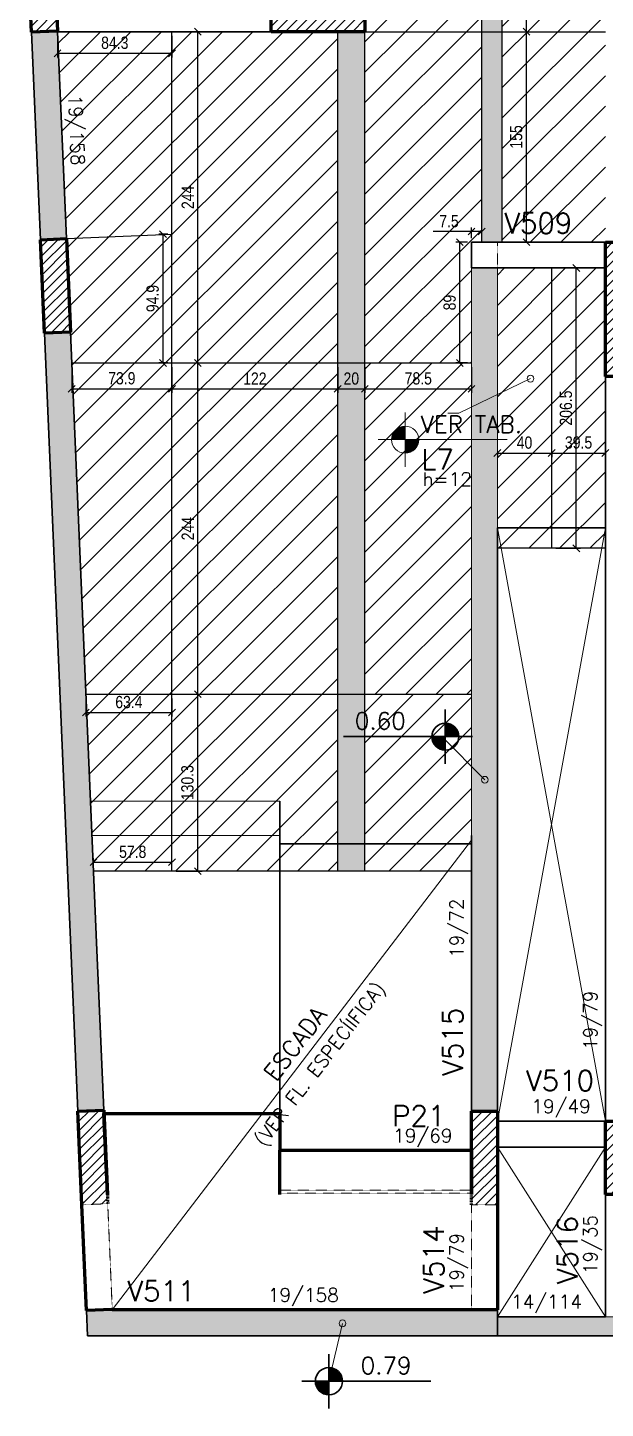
# Model space of a CAD drawing. Extents: x 8513 to 14085, y 7177 to 11211.
# Drawn here: x 9606 to 10032, y 8320 to 9337 of the extents above; entities that cross this region are included whole.
import ezdxf

# ---------------------------------------------------------------- set-up
doc = ezdxf.new("R2010")
doc.units = 0
doc.linetypes.add('FA_Tracejado', pattern=[0.25, 0.15, -0.1])
doc.linetypes.add('FA_Tracejado_Pilar', pattern=[0.2, 0.1, -0.1])
doc.layers.add('00 - FELIPE', color=2, linetype='Continuous', plot=False)
doc.layers.add('COTA', color=241, linetype='Continuous')
doc.layers.add('Painéis', color=200, linetype='Continuous')
for name, color, linetype, lineweight in [('EST-LAJE', 7, 'Continuous', 30), ('EST-LAJE-CUT', 7, 'Continuous', 60), ('EST-LAJE-TEXT', 7, 'Continuous', 9), ('EST-PILAR', 7, 'Continuous', 9), ('EST-PILAR-CUT', 7, 'Continuous', 60), ('EST-PILAR-TEXT', 7, 'Continuous', 9), ('EST-SIMB-Spot Elevations', 7, 'Continuous', 9), ('EST-TEXT', 7, 'Continuous', 9), ('EST-VIGA', 7, 'Continuous', 30), ('EST-VIGA-CUT', 7, 'Continuous', 60), ('EST-VIGA-TEXT', 7, 'Continuous', 9), ('Hachura', 253, 'Continuous', 9), ('REAPROVEITAMENTO', 7, 'Continuous', 9)]:
    doc.layers.add(name, color=color, linetype=linetype, lineweight=lineweight)
doc.layers.add('EST-LINHA', color=7, linetype='Continuous', lineweight=9, true_color=0x008000)
doc.styles.add('COTA TECNICA-50', font='techl___.ttf', dxfattribs={"height": 9})
doc.styles.add('RomanS_IV50', font='romans_IV50.ttf', dxfattribs={"height": 11.25})
doc.styles.add('RomanS_IV50_B', font='', dxfattribs={"height": 18.75})
doc.styles.add('RomanS_IV50_B_1', font='', dxfattribs={"height": 22.5})
doc.styles.add('RomanS_IV50_B_2', font='', dxfattribs={"height": 15})
doc.styles.get('RomanS_IV50_B').set_extended_font_data('RomanS_IV50', bold=True)
doc.styles.get('RomanS_IV50_B_1').set_extended_font_data('RomanS_IV50', bold=True)
doc.styles.get('RomanS_IV50_B_2').set_extended_font_data('RomanS_IV50', bold=True)
doc.dimstyles.new('PAINEL', dxfattribs={"dimtxt": 9, "dimasz": 5, "dimexe": 3, "dimexo": 3, "dimgap": 3, "dimtad": 1, "dimdec": 1, "dimzin": 12, "dimdsep": 46, "dimtxsty": 'COTA TECNICA-50', "dimblk": 'OBLIQUE', "dimcen": 0, "dimclrd": 4, "dimclre": 4, "dimclrt": 1, "dimadec": 1, "dimazin": 3, "dimtfac": 1, "dimtdec": 1, "dimtmove": 0, "dimatfit": 3, "dimldrblk": 'OBLIQUE', "dimfxl": 1, "dimtolj": 1, "dimtzin": 12, "dimarcsym": 0})
pattern_1 = [(45, (10031.514, 9258.8226), (-3.535534, 3.535534), [])]
pattern_2 = [(45, (-110.975, -32.35), (-11.22532, 11.22532), [])]

# ---------------------------------------------------------------- blocks, each defined once
blk = doc.blocks.new('Floors 1 - Floors 1-2872409-TIPO _3º E 4ºPAV__')
at = {"layer": 'EST-LAJE-CUT'}
for p, q in [((-239.5, -781), (-239.5, -748.2)), ((-239.5, -748.2), (-98.5, -748.2)), ((-98.5, -748.2), (-98.5, -781))]:
    blk.add_line(p, q, dxfattribs=at)
at = {"layer": 'EST-LINHA'}
blk.add_line((-239.5, -748), (-98.5, -748), dxfattribs=at)
blk = doc.blocks.new('Floors 2 - Floors 2-3291068-TIPO _3º E 4ºPAV__')
at = {"layer": 'EST-LAJE'}
for p, q in [((-239.5, -721.4), (-239.5, -491.2)), ((-369.2, -718.8), (-374.5, -595.4))]:
    blk.add_line(p, q, dxfattribs=at)
at = {"layer": 'EST-LAJE-CUT'}
for p, q in [((-366.6, -781), (-369.1, -721.4)), ((-369.1, -721.4), (-239.5, -721.4)), ((-239.5, -721.4), (-239.5, -748.2))]:
    blk.add_line(p, q, dxfattribs=at)
at = {"layer": 'EST-LINHA'}
blk.add_line((-379, -491.2), (-239.5, -491.2), dxfattribs=at)
blk = doc.blocks.new('Floors 7 - Floors 1-2877588-TIPO _3º E 4ºPAV__')
at = {"layer": 'EST-LAJE'}
for p, q in [((-98.5, -522.8), (-98.5, -516.5)), ((-239.5, -522.8), (-98.5, -522.8))]:
    blk.add_line(p, q, dxfattribs=at)
at = {"layer": 'EST-LAJE', "linetype": 'FA_Tracejado', "lineweight": 20}
for p, q in [((-98.5, -777.9), (-239.5, -777.9)), ((-239.5, -780), (-98.5, -780))]:
    blk.add_line(p, q, dxfattribs=at)
blk = doc.blocks.new('FA_Floor_TAG_SURVEY_R01 - NIV_TXT3__TIT_H_TXT1__TXT2-2303195-TIPO _3º E 4ºPAV__')
at = {"layer": 'EST-LAJE-TEXT'}
h = blk.add_hatch(color=256, dxfattribs=at)
edge = h.paths.add_edge_path(flags=0)
edge.add_line((-0.28, 0.405), (-0.48, 0.405))
edge.add_arc((-0.28, 0.405), 0.2, 90, 180, ccw=False)
edge.add_line((-0.28, 0.605), (-0.28, 0.405))
h = blk.add_hatch(color=256, dxfattribs=at)
edge = h.paths.add_edge_path(flags=0)
edge.add_line((-0.28, 0.405), (-0.08, 0.405))
edge.add_arc((-0.28, 0.405), 0.2, -90, 0, ccw=False)
edge.add_line((-0.28, 0.205), (-0.28, 0.405))
for p, q in [((-0.28, 0.005), (-0.28, 0.805)), ((-0.28, 0.405), (-0.68, 0.405)), ((-0.28, 0.405), (1.22, 0.405))]:
    blk.add_line(p, q, dxfattribs=at)
blk.add_circle((-0.28, 0.405), 0.2, dxfattribs=at)
blk = doc.blocks.new('Spot Elevations - Nivel_Planta-2363176-TIPO _3º E 4ºPAV__')
at = {"layer": 'EST-SIMB-Spot Elevations'}
h = blk.add_hatch(color=256, dxfattribs=at)
edge = h.paths.add_edge_path(flags=0)
edge.add_line((0, 0), (-0.2, 0))
edge.add_arc((0, 0), 0.2, 90, 180, ccw=False)
edge.add_line((0, 0.2), (0, 0))
h = blk.add_hatch(color=256, dxfattribs=at)
edge = h.paths.add_edge_path(flags=0)
edge.add_line((0, 0), (0.2, 0))
edge.add_arc((0, 0), 0.2, 270, 360, ccw=False)
edge.add_line((0, -0.2), (0, 0))
at = {"layer": 'EST-SIMB-Spot Elevations', "lineweight": 30}
for p, q in [((0, -0.4), (0, 0.4)), ((0, 0), (-0.4, 0)), ((0, 0), (1.5, 0))]:
    blk.add_line(p, q, dxfattribs=at)
at = {"layer": 'EST-SIMB-Spot Elevations'}
for p, q in [((0, -0.2), (0, 0.2)), ((0, -0.15), (0, 0.15))]:
    blk.add_line(p, q, dxfattribs=at)
at = {"layer": 'EST-SIMB-Spot Elevations', "lineweight": 30}
blk.add_circle((0, 0), 0.2, dxfattribs=at)
blk = doc.blocks.new('_Oblique')
at = {"color": 0, "linetype": 'ByBlock', "lineweight": -2}
blk.add_line((-0.5, -0.5), (0.5, 0.5), dxfattribs=at)
blk = doc.blocks.new('*D467')
at = {"layer": 'COTA', "color": 4, "lineweight": -2, "transparency": 16777216}
for p, q in [((9628.2, 9331.3), (9628.2, 9315.4)), ((9712.5, 9331.3), (9712.5, 9315.4)), ((9628.2, 9318.4), (9712.5, 9318.4))]:
    blk.add_line(p, q, dxfattribs=at)
at = {"layer": 'Defpoints', "color": 0, "transparency": 16777216}
for p in [(9628.2, 9334.3), (9712.5, 9334.3), (9712.5, 9318.4)]:
    blk.add_point(p, dxfattribs=at)
at = {"layer": 'COTA', "color": 4, "lineweight": -2, "transparency": 16777216, "xscale": 5, "yscale": 5, "zscale": 5, "rotation": 180}
blk.add_blockref('_Oblique', (9628.2, 9318.4), dxfattribs=at)
at = {"layer": 'COTA', "color": 4, "lineweight": -2, "transparency": 16777216, "xscale": 5, "yscale": 5, "zscale": 5}
blk.add_blockref('_Oblique', (9712.5, 9318.4), dxfattribs=at)
at = {"layer": 'COTA', "color": 1, "transparency": 16777216, "insert": (9670.4, 9326.1), "char_height": 9, "attachment_point": 5, "style": 'COTA TECNICA-50'}
blk.add_mtext('\\A1;84.3', dxfattribs=at)
blk = doc.blocks.new('*D468')
at = {"layer": 'COTA', "color": 4, "lineweight": -2, "transparency": 16777216}
for p, q in [((9715.5, 8846.3), (9734.6, 8846.3)), ((9731.6, 8716), (9731.6, 8846.3)), ((9715.5, 8716), (9734.6, 8716))]:
    blk.add_line(p, q, dxfattribs=at)
at = {"layer": 'Defpoints', "color": 0, "transparency": 16777216}
for p in [(9712.5, 8846.3), (9731.6, 8846.3), (9712.5, 8716)]:
    blk.add_point(p, dxfattribs=at)
at = {"layer": 'COTA', "color": 4, "lineweight": -2, "transparency": 16777216, "xscale": 5, "yscale": 5, "zscale": 5}
for p, rotation in [((9731.6, 8846.3), 90), ((9731.6, 8716), 270)]:
    blk.add_blockref('_Oblique', p, dxfattribs=dict(at, rotation=rotation))
at = {"layer": 'COTA', "color": 1, "transparency": 16777216, "insert": (9723.9, 8781.2), "char_height": 9, "attachment_point": 5, "rotation": 90, "style": 'COTA TECNICA-50'}
blk.add_mtext('\\A1;130.3', dxfattribs=at)
blk = doc.blocks.new('*D469')
at = {"layer": 'COTA', "color": 4, "lineweight": -2, "transparency": 16777216}
for p, q in [((9715.5, 9090.3), (9734.6, 9090.3)), ((9731.6, 8846.3), (9731.6, 9090.3)), ((9699.2, 8846.3), (9734.6, 8846.3))]:
    blk.add_line(p, q, dxfattribs=at)
at = {"layer": 'Defpoints', "color": 0, "transparency": 16777216}
for p in [(9712.5, 9090.3), (9731.6, 9090.3), (9696.2, 8846.3)]:
    blk.add_point(p, dxfattribs=at)
at = {"layer": 'COTA', "color": 4, "lineweight": -2, "transparency": 16777216, "xscale": 5, "yscale": 5, "zscale": 5}
for p, rotation in [((9731.6, 9090.3), 90), ((9731.6, 8846.3), 270)]:
    blk.add_blockref('_Oblique', p, dxfattribs=dict(at, rotation=rotation))
at = {"layer": 'COTA', "color": 1, "transparency": 16777216, "insert": (9724.1, 8968.3), "char_height": 9, "attachment_point": 5, "rotation": 90, "style": 'COTA TECNICA-50'}
blk.add_mtext('\\A1;244', dxfattribs=at)
blk = doc.blocks.new('*D470')
at = {"layer": 'COTA', "color": 4, "lineweight": -2, "transparency": 16777216}
for p, q in [((9715.5, 9334.3), (9734.6, 9334.3)), ((9731.6, 9090.3), (9731.6, 9334.3)), ((9715.5, 9090.3), (9734.6, 9090.3))]:
    blk.add_line(p, q, dxfattribs=at)
at = {"layer": 'Defpoints', "color": 0, "transparency": 16777216}
for p in [(9712.5, 9334.3), (9731.6, 9334.3), (9712.5, 9090.3)]:
    blk.add_point(p, dxfattribs=at)
at = {"layer": 'COTA', "color": 4, "lineweight": -2, "transparency": 16777216, "xscale": 5, "yscale": 5, "zscale": 5}
for p, rotation in [((9731.6, 9334.3), 90), ((9731.6, 9090.3), 270)]:
    blk.add_blockref('_Oblique', p, dxfattribs=dict(at, rotation=rotation))
at = {"layer": 'COTA', "color": 1, "transparency": 16777216, "insert": (9724.1, 9212.3), "char_height": 9, "attachment_point": 5, "rotation": 90, "style": 'COTA TECNICA-50'}
blk.add_mtext('\\A1;244', dxfattribs=at)
blk = doc.blocks.new('*D471')
at = {"layer": 'COTA', "color": 4, "lineweight": -2, "transparency": 16777216}
for p, q in [((9638.7, 9087.3), (9638.7, 9068.3)), ((9712.5, 9087.3), (9712.5, 9068.3)), ((9638.7, 9071.3), (9712.5, 9071.3))]:
    blk.add_line(p, q, dxfattribs=at)
at = {"layer": 'Defpoints', "color": 0, "transparency": 16777216}
for p in [(9638.7, 9090.3), (9712.5, 9090.3), (9712.5, 9071.3)]:
    blk.add_point(p, dxfattribs=at)
at = {"layer": 'COTA', "color": 4, "lineweight": -2, "transparency": 16777216, "xscale": 5, "yscale": 5, "zscale": 5, "rotation": 180}
blk.add_blockref('_Oblique', (9638.7, 9071.3), dxfattribs=at)
at = {"layer": 'COTA', "color": 4, "lineweight": -2, "transparency": 16777216, "xscale": 5, "yscale": 5, "zscale": 5}
blk.add_blockref('_Oblique', (9712.5, 9071.3), dxfattribs=at)
at = {"layer": 'COTA', "color": 1, "transparency": 16777216, "insert": (9675.6, 9079), "char_height": 9, "attachment_point": 5, "style": 'COTA TECNICA-50'}
blk.add_mtext('\\A1;73.9', dxfattribs=at)
blk = doc.blocks.new('*D472')
at = {"layer": 'COTA', "color": 4, "lineweight": -2, "transparency": 16777216}
for p, q in [((9712.5, 9087.3), (9712.5, 9068.3)), ((9834.5, 9087.3), (9834.5, 9068.3)), ((9712.5, 9071.3), (9834.5, 9071.3))]:
    blk.add_line(p, q, dxfattribs=at)
at = {"layer": 'Defpoints', "color": 0, "transparency": 16777216}
for p in [(9712.5, 9090.3), (9834.5, 9090.3), (9834.5, 9071.3)]:
    blk.add_point(p, dxfattribs=at)
at = {"layer": 'COTA', "color": 4, "lineweight": -2, "transparency": 16777216, "xscale": 5, "yscale": 5, "zscale": 5, "rotation": 180}
blk.add_blockref('_Oblique', (9712.5, 9071.3), dxfattribs=at)
at = {"layer": 'COTA', "color": 4, "lineweight": -2, "transparency": 16777216, "xscale": 5, "yscale": 5, "zscale": 5}
blk.add_blockref('_Oblique', (9834.5, 9071.3), dxfattribs=at)
at = {"layer": 'COTA', "color": 1, "transparency": 16777216, "insert": (9773.5, 9078.8), "char_height": 9, "attachment_point": 5, "style": 'COTA TECNICA-50'}
blk.add_mtext('\\A1;122', dxfattribs=at)
blk = doc.blocks.new('*D473')
at = {"layer": 'COTA', "color": 4, "lineweight": -2, "transparency": 16777216}
for p, q in [((9834.5, 9087.3), (9834.5, 9068.3)), ((9854.5, 9087.3), (9854.5, 9068.3)), ((9834.5, 9071.3), (9854.5, 9071.3))]:
    blk.add_line(p, q, dxfattribs=at)
at = {"layer": 'Defpoints', "color": 0, "transparency": 16777216}
for p in [(9834.5, 9090.3), (9854.5, 9090.3), (9854.5, 9071.3)]:
    blk.add_point(p, dxfattribs=at)
at = {"layer": 'COTA', "color": 4, "lineweight": -2, "transparency": 16777216, "xscale": 5, "yscale": 5, "zscale": 5, "rotation": 180}
blk.add_blockref('_Oblique', (9834.5, 9071.3), dxfattribs=at)
at = {"layer": 'COTA', "color": 4, "lineweight": -2, "transparency": 16777216, "xscale": 5, "yscale": 5, "zscale": 5}
blk.add_blockref('_Oblique', (9854.5, 9071.3), dxfattribs=at)
at = {"layer": 'COTA', "color": 1, "transparency": 16777216, "insert": (9844.5, 9078.8), "char_height": 9, "attachment_point": 5, "style": 'COTA TECNICA-50'}
blk.add_mtext('\\A1;20', dxfattribs=at)
blk = doc.blocks.new('*D474')
at = {"layer": 'COTA', "color": 4, "lineweight": -2, "transparency": 16777216}
for p, q in [((9854.5, 9087.3), (9854.5, 9068.3)), ((9933, 9087.3), (9933, 9068.3)), ((9854.5, 9071.3), (9933, 9071.3))]:
    blk.add_line(p, q, dxfattribs=at)
at = {"layer": 'Defpoints', "color": 0, "transparency": 16777216}
for p in [(9854.5, 9090.3), (9933, 9090.3), (9933, 9071.3)]:
    blk.add_point(p, dxfattribs=at)
at = {"layer": 'COTA', "color": 4, "lineweight": -2, "transparency": 16777216, "xscale": 5, "yscale": 5, "zscale": 5, "rotation": 180}
blk.add_blockref('_Oblique', (9854.5, 9071.3), dxfattribs=at)
at = {"layer": 'COTA', "color": 4, "lineweight": -2, "transparency": 16777216, "xscale": 5, "yscale": 5, "zscale": 5}
blk.add_blockref('_Oblique', (9933, 9071.3), dxfattribs=at)
at = {"layer": 'COTA', "color": 1, "transparency": 16777216, "insert": (9893.8, 9078.9), "char_height": 9, "attachment_point": 5, "style": 'COTA TECNICA-50'}
blk.add_mtext('\\A1;78.5', dxfattribs=at)
blk = doc.blocks.new('*D475')
at = {"layer": 'COTA', "color": 4, "lineweight": -2, "transparency": 16777216}
for p, q in [((9958.5, 9334.3), (9976.5, 9334.3)), ((9973.5, 9179.3), (9973.5, 9334.3)), ((9958.5, 9179.3), (9976.5, 9179.3))]:
    blk.add_line(p, q, dxfattribs=at)
at = {"layer": 'Defpoints', "color": 0, "transparency": 16777216}
for p in [(9955.5, 9334.3), (9973.5, 9334.3), (9955.5, 9179.3)]:
    blk.add_point(p, dxfattribs=at)
at = {"layer": 'COTA', "color": 4, "lineweight": -2, "transparency": 16777216, "xscale": 5, "yscale": 5, "zscale": 5}
for p, rotation in [((9973.5, 9334.3), 90), ((9973.5, 9179.3), 270)]:
    blk.add_blockref('_Oblique', p, dxfattribs=dict(at, rotation=rotation))
at = {"layer": 'COTA', "color": 1, "transparency": 16777216, "insert": (9965.9, 9256.8), "char_height": 9, "attachment_point": 5, "rotation": 90, "style": 'COTA TECNICA-50'}
blk.add_mtext('\\A1;155', dxfattribs=at)
blk = doc.blocks.new('*D476')
at = {"layer": 'COTA', "color": 4, "lineweight": -2, "transparency": 16777216}
for p, q in [((9973.5, 9334.3), (9973.5, 9550.3)), ((9958.5, 9334.3), (9976.5, 9334.3))]:
    blk.add_line(p, q, dxfattribs=at)
at = {"layer": 'Defpoints', "color": 0, "transparency": 16777216}
for p in [(9973.5, 9550.3), (9973.5, 9550.3), (9955.5, 9334.3)]:
    blk.add_point(p, dxfattribs=at)
at = {"layer": 'COTA', "color": 4, "lineweight": -2, "transparency": 16777216, "xscale": 5, "yscale": 5, "zscale": 5}
for p, rotation in [((9973.5, 9550.3), 90), ((9973.5, 9334.3), 270)]:
    blk.add_blockref('_Oblique', p, dxfattribs=dict(at, rotation=rotation))
at = {"layer": 'COTA', "color": 1, "transparency": 16777216, "insert": (9965.9, 9442.3), "char_height": 9, "attachment_point": 5, "rotation": 90, "style": 'COTA TECNICA-50'}
blk.add_mtext('\\A1;216', dxfattribs=at)
blk = doc.blocks.new('*D478')
at = {"layer": 'COTA', "color": 4, "lineweight": -2, "transparency": 16777216}
for p, q in [((9709.5, 9185.2), (9702.9, 9185.2)), ((9705.9, 9090.3), (9705.9, 9185.2)), ((9709.5, 9090.3), (9702.9, 9090.3))]:
    blk.add_line(p, q, dxfattribs=at)
at = {"layer": 'Defpoints', "color": 0, "transparency": 16777216}
for p in [(9705.9, 9185.2), (9712.5, 9185.2), (9712.5, 9090.3)]:
    blk.add_point(p, dxfattribs=at)
at = {"layer": 'COTA', "color": 4, "lineweight": -2, "transparency": 16777216, "xscale": 5, "yscale": 5, "zscale": 5}
for p, rotation in [((9705.9, 9185.2), 90), ((9705.9, 9090.3), 270)]:
    blk.add_blockref('_Oblique', p, dxfattribs=dict(at, rotation=rotation))
at = {"layer": 'COTA', "color": 1, "transparency": 16777216, "insert": (9698.3, 9137.8), "char_height": 9, "attachment_point": 5, "rotation": 90, "style": 'COTA TECNICA-50'}
blk.add_mtext('\\A1;94.9', dxfattribs=at)
blk = doc.blocks.new('*D482')
at = {"layer": 'COTA', "color": 4, "lineweight": -2, "transparency": 16777216}
for p, q in [((9649.1, 8843.3), (9649.1, 8829.8)), ((9712.5, 8843.3), (9712.5, 8829.8)), ((9649.1, 8832.8), (9712.5, 8832.8))]:
    blk.add_line(p, q, dxfattribs=at)
at = {"layer": 'Defpoints', "color": 0, "transparency": 16777216}
for p in [(9649.1, 8846.3), (9712.5, 8846.3), (9712.5, 8832.8)]:
    blk.add_point(p, dxfattribs=at)
at = {"layer": 'COTA', "color": 4, "lineweight": -2, "transparency": 16777216, "xscale": 5, "yscale": 5, "zscale": 5, "rotation": 180}
blk.add_blockref('_Oblique', (9649.1, 8832.8), dxfattribs=at)
at = {"layer": 'COTA', "color": 4, "lineweight": -2, "transparency": 16777216, "xscale": 5, "yscale": 5, "zscale": 5}
blk.add_blockref('_Oblique', (9712.5, 8832.8), dxfattribs=at)
at = {"layer": 'COTA', "color": 1, "transparency": 16777216, "insert": (9680.8, 8840.5), "char_height": 9, "attachment_point": 5, "style": 'COTA TECNICA-50'}
blk.add_mtext('\\A1;63.4', dxfattribs=at)
blk = doc.blocks.new('*D483')
at = {"layer": 'COTA', "color": 4, "lineweight": -2, "transparency": 16777216}
for p, q in [((9654.7, 8719), (9654.7, 8725.6)), ((9654.7, 8722.6), (9712.5, 8722.6)), ((9712.5, 8719), (9712.5, 8725.6))]:
    blk.add_line(p, q, dxfattribs=at)
at = {"layer": 'Defpoints', "color": 0, "transparency": 16777216}
for p in [(9654.7, 8716), (9712.5, 8722.6), (9712.5, 8716)]:
    blk.add_point(p, dxfattribs=at)
at = {"layer": 'COTA', "color": 4, "lineweight": -2, "transparency": 16777216, "xscale": 5, "yscale": 5, "zscale": 5, "rotation": 180}
blk.add_blockref('_Oblique', (9654.7, 8722.6), dxfattribs=at)
at = {"layer": 'COTA', "color": 4, "lineweight": -2, "transparency": 16777216, "xscale": 5, "yscale": 5, "zscale": 5}
blk.add_blockref('_Oblique', (9712.5, 8722.6), dxfattribs=at)
at = {"layer": 'COTA', "color": 1, "transparency": 16777216, "insert": (9683.6, 8730.2), "char_height": 9, "attachment_point": 5, "style": 'COTA TECNICA-50'}
blk.add_mtext('\\A1;57.8', dxfattribs=at)
blk = doc.blocks.new('*D464')
at = {"layer": 'COTA', "color": 4, "lineweight": -2, "transparency": 16777216}
for p, q in [((9933, 9187.1), (9904.8, 9187.1)), ((9933, 9182.3), (9933, 9190.1)), ((9940.5, 9187.1), (9933, 9187.1)), ((9940.5, 9182.3), (9940.5, 9190.1))]:
    blk.add_line(p, q, dxfattribs=at)
at = {"layer": 'Defpoints', "color": 0, "transparency": 16777216}
for p in [(9933, 9187.1), (9933, 9179.3), (9940.5, 9179.3)]:
    blk.add_point(p, dxfattribs=at)
at = {"layer": 'COTA', "color": 4, "lineweight": -2, "transparency": 16777216, "xscale": 5, "yscale": 5, "zscale": 5, "rotation": 180}
blk.add_blockref('_Oblique', (9933, 9187.1), dxfattribs=at)
at = {"layer": 'COTA', "color": 4, "lineweight": -2, "transparency": 16777216, "xscale": 5, "yscale": 5, "zscale": 5}
blk.add_blockref('_Oblique', (9940.5, 9187.1), dxfattribs=at)
at = {"layer": 'COTA', "color": 1, "transparency": 16777216, "insert": (9916.4, 9194.7), "char_height": 9, "attachment_point": 5, "style": 'COTA TECNICA-50'}
blk.add_mtext('\\A1;7.5', dxfattribs=at)
blk = doc.blocks.new('*D465')
at = {"layer": 'COTA', "color": 4, "lineweight": -2, "transparency": 16777216}
for p, q in [((9930, 9179.3), (9921.4, 9179.3)), ((9924.4, 9090.3), (9924.4, 9179.3)), ((9930, 9090.3), (9921.4, 9090.3))]:
    blk.add_line(p, q, dxfattribs=at)
at = {"layer": 'Defpoints', "color": 0, "transparency": 16777216}
for p in [(9924.4, 9179.3), (9933, 9179.3), (9933, 9090.3)]:
    blk.add_point(p, dxfattribs=at)
at = {"layer": 'COTA', "color": 4, "lineweight": -2, "transparency": 16777216, "xscale": 5, "yscale": 5, "zscale": 5}
for p, rotation in [((9924.4, 9179.3), 90), ((9924.4, 9090.3), 270)]:
    blk.add_blockref('_Oblique', p, dxfattribs=dict(at, rotation=rotation))
at = {"layer": 'COTA', "color": 1, "transparency": 16777216, "insert": (9916.9, 9134.8), "char_height": 9, "attachment_point": 5, "rotation": 90, "style": 'COTA TECNICA-50'}
blk.add_mtext('\\A1;89', dxfattribs=at)
blk = doc.blocks.new('*D485')
at = {"layer": 'COTA', "color": 4, "lineweight": -2, "transparency": 16777216}
for p, q in [((9995, 9160.3), (10013.1, 9160.3)), ((10010.1, 8953.8), (10010.1, 9160.3)), ((9995, 8953.8), (10013.1, 8953.8))]:
    blk.add_line(p, q, dxfattribs=at)
at = {"layer": 'Defpoints', "color": 0, "transparency": 16777216}
for p in [(9992, 9160.3), (10010.1, 9160.3), (9992, 8953.8)]:
    blk.add_point(p, dxfattribs=at)
at = {"layer": 'COTA', "color": 4, "lineweight": -2, "transparency": 16777216, "xscale": 5, "yscale": 5, "zscale": 5}
for p, rotation in [((10010.1, 9160.3), 90), ((10010.1, 8953.8), 270)]:
    blk.add_blockref('_Oblique', p, dxfattribs=dict(at, rotation=rotation))
at = {"layer": 'COTA', "color": 1, "transparency": 16777216, "insert": (10002.5, 9057.1), "char_height": 9, "attachment_point": 5, "rotation": 90, "style": 'COTA TECNICA-50'}
blk.add_mtext('\\A1;206.5', dxfattribs=at)
blk = doc.blocks.new('*D484')
at = {"layer": 'COTA', "color": 4, "lineweight": -2, "transparency": 16777216}
for p, q in [((9952, 9024), (9992, 9024)), ((9952, 9023.5), (9952, 9021)), ((9992, 9023.5), (9992, 9021))]:
    blk.add_line(p, q, dxfattribs=at)
at = {"layer": 'Defpoints', "color": 0, "transparency": 16777216}
for p in [(9952, 9026.5), (9992, 9026.5), (9992, 9024)]:
    blk.add_point(p, dxfattribs=at)
at = {"layer": 'COTA', "color": 4, "lineweight": -2, "transparency": 16777216, "xscale": 5, "yscale": 5, "zscale": 5, "rotation": 180}
blk.add_blockref('_Oblique', (9952, 9024), dxfattribs=at)
at = {"layer": 'COTA', "color": 4, "lineweight": -2, "transparency": 16777216, "xscale": 5, "yscale": 5, "zscale": 5}
blk.add_blockref('_Oblique', (9992, 9024), dxfattribs=at)
at = {"layer": 'COTA', "color": 1, "transparency": 16777216, "insert": (9972, 9031.6), "char_height": 9, "attachment_point": 5, "style": 'COTA TECNICA-50'}
blk.add_mtext('\\A1;40', dxfattribs=at)
blk = doc.blocks.new('*D486')
at = {"layer": 'COTA', "color": 4, "lineweight": -2, "transparency": 16777216}
for p, q in [((9992, 9024), (10031.5, 9024)), ((9992, 9023.5), (9992, 9021))]:
    blk.add_line(p, q, dxfattribs=at)
at = {"layer": 'Defpoints', "color": 0, "transparency": 16777216}
for p in [(9992, 9026.5), (10031.5, 9024), (10031.5, 9024)]:
    blk.add_point(p, dxfattribs=at)
at = {"layer": 'COTA', "color": 4, "lineweight": -2, "transparency": 16777216, "xscale": 5, "yscale": 5, "zscale": 5, "rotation": 180}
blk.add_blockref('_Oblique', (9992, 9024), dxfattribs=at)
at = {"layer": 'COTA', "color": 4, "lineweight": -2, "transparency": 16777216, "xscale": 5, "yscale": 5, "zscale": 5}
blk.add_blockref('_Oblique', (10031.5, 9024), dxfattribs=at)
at = {"layer": 'COTA', "color": 1, "transparency": 16777216, "insert": (10011.8, 9031.7), "char_height": 9, "attachment_point": 5, "style": 'COTA TECNICA-50'}
blk.add_mtext('\\A1;39.5', dxfattribs=at)

msp = doc.modelspace()

# ---------------------------------------------------------------- hatches: boundary and pattern name
at = {"layer": 'EST-PILAR'}
h = msp.add_hatch(dxfattribs=at)
h.set_pattern_fill('FP_1', color=5, style=0, pattern_type=2)
h.set_pattern_definition(pattern_1)
h.paths.add_polyline_path([(9609.2, 9333.96), (9628.18, 9334.78), (9625.22, 9403.72), (9606.24, 9402.9)], flags=0)
h = msp.add_hatch(dxfattribs=at)
h.set_pattern_fill('FP_1', color=5, style=0, pattern_type=2)
h.set_pattern_definition(pattern_1)
h.paths.add_polyline_path([(9854.51, 9334.32), (9854.51, 9353.32), (9785.51, 9353.32), (9785.51, 9334.32)], flags=0)
h = msp.add_hatch(dxfattribs=at)
h.set_pattern_fill('FP_1', color=5, style=0, pattern_type=2)
h.set_pattern_definition(pattern_1)
h.paths.add_polyline_path([(9618.71, 9112.17), (9637.69, 9112.98), (9634.74, 9181.92), (9615.75, 9181.11)], flags=0)
h = msp.add_hatch(dxfattribs=at)
h.set_pattern_fill('FP_1', color=5, style=0, pattern_type=2)
h.set_pattern_definition(pattern_1)
h.paths.add_polyline_path([(10050.51, 9080.32), (10050.51, 9179.32), (10031.51, 9179.32), (10031.51, 9080.32)], flags=0)
h = msp.add_hatch(dxfattribs=at)
h.set_pattern_fill('FP_1', color=5, style=0, pattern_type=2)
h.set_pattern_definition(pattern_1)
h.paths.add_polyline_path([(9646.24, 8470.26), (9665.22, 8471.07), (9662.26, 8540.01), (9643.28, 8539.2)], flags=0)
h = msp.add_hatch(dxfattribs=at)
h.set_pattern_fill('FP_1', color=5, style=0, pattern_type=2)
h.set_pattern_definition(pattern_1)
h.paths.add_polyline_path([(9933.01, 8470.32), (9952.01, 8470.32), (9952.01, 8539.32), (9933.01, 8539.32), (9933.01, 8477.8)], flags=0)
h = msp.add_hatch(dxfattribs=at)
h.set_pattern_fill('FP_1', color=5, style=0, pattern_type=2)
h.set_pattern_definition(pattern_1)
h.paths.add_polyline_path([(10065.51, 8477.82), (10065.51, 8531.82), (10031.51, 8531.82), (10031.51, 8477.82)], flags=0)
at = {"layer": 'EST-VIGA', "true_color": 0xe1e1e1}
for points in [[(9615.75, 9181.11), (9634.74, 9181.92), (9628.18, 9334.32), (9627.39, 9334.32), (9627.39, 9334.74), (9609.2, 9333.96), (9613.2, 9240.63)], [(9952.01, 8539.32), (9952.01, 9160.32), (9933.01, 9160.32), (9933.01, 8539.32)], [(9643.28, 8539.2), (9662.26, 8540.01), (9637.69, 9112.98), (9618.71, 9112.17), (9643.25, 8540.01)], [(9649.53, 8392.42), (9649.58, 8392.42), (9649.53, 8392.42)], [(9650.37, 8373.82), (9952.01, 8373.82), (9952.01, 8392.82), (9659.02, 8392.82), (9649.58, 8392.42)], [(9659.02, 8392.82), (9668.58, 8392.82), (9668.56, 8393.23), (9664.93, 8393.08)], [(11109.28, 8373.82), (12619.01, 8373.82), (12619.01, 8387.82), (9952.01, 8387.82), (9952.01, 8373.82), (10695.65, 8373.82)]]:
    msp.add_hatch(color=254, dxfattribs=at).paths.add_polyline_path(points, flags=0)
at = {"layer": 'Hachura'}
h = msp.add_hatch(color=256, dxfattribs=at)
h.dxf.hatch_style = 1
h.paths.add_polyline_path([(9955.51, 10038.32), (9940.51, 10038.32), (9940.51, 9794.32), (9955.51, 9794.32)])
h.paths.add_polyline_path([(9940.51, 9550.32), (9955.51, 9550.32), (9955.51, 9794.32), (9940.51, 9794.32)])
h.paths.add_polyline_path([(9955.51, 9550.32), (9940.51, 9550.32), (9940.51, 9334.32), (9955.51, 9334.32)])
h.paths.add_polyline_path([(9940.51, 9179.32), (9955.51, 9179.32), (9955.51, 9334.32), (9940.51, 9334.32)])
h = msp.add_hatch(color=256, dxfattribs=at)
h.dxf.hatch_style = 1
h.paths.add_polyline_path([(9854.51, 9334.32), (9834.51, 9334.32), (9834.51, 9090.32), (9854.51, 9090.32)])
h.paths.add_polyline_path([(9854.51, 9032.39), (9834.51, 9032.39), (9834.51, 8857.51), (9854.51, 8857.51)])
h.paths.add_polyline_path([(9834.51, 9032.39), (9854.51, 9032.39), (9854.51, 9090.32), (9834.51, 9090.32)])
h.paths.add_polyline_path([(9834.51, 8716.02), (9854.51, 8716.02), (9854.51, 8846.32), (9834.51, 8846.32)])
h.paths.add_polyline_path([(9854.51, 8846.32), (9854.51, 8857.51), (9834.51, 8857.51), (9834.51, 8846.32)])
at = {"layer": 'REAPROVEITAMENTO'}
h = msp.add_hatch(dxfattribs=at)
h.set_pattern_fill('ANSI31', color=251, scale=5, style=0)
h.set_pattern_definition(pattern_2)
h.paths.add_polyline_path([(9940.51, 10038.32), (9854.51, 10038.32), (9854.51, 10033.32), (9854.51, 9794.32), (9940.51, 9794.32)])
h.paths.add_polyline_path([(10031.51, 9984.82), (10031.51, 10038.32), (9955.51, 10038.32), (9955.51, 9794.32), (10031.51, 9794.32)])
h.paths.add_polyline_path([(10031.51, 9794.32), (9955.51, 9794.32), (9955.51, 9550.32), (10031.51, 9550.32)])
h.paths.add_polyline_path([(9940.51, 9794.32), (9854.51, 9794.32), (9854.51, 9550.32), (9940.51, 9550.32)])
h.paths.add_polyline_path([(9940.51, 9550.32), (9854.51, 9550.32), (9854.51, 9353.32), (9854.51, 9334.32), (9940.51, 9334.32)])
h.paths.add_polyline_path([(10031.51, 9436.32), (10031.51, 9550.32), (9955.51, 9550.32), (9955.51, 9334.32), (10031.51, 9334.32), (10031.51, 9337.32)])
h.paths.add_polyline_path([(10031.51, 9334.32), (9955.51, 9334.32), (9955.51, 9179.32), (10031.51, 9179.32)])
h.paths.add_polyline_path([(9940.51, 9334.32), (9854.51, 9334.32), (9854.51, 9090.32), (9933.01, 9090.32), (9933.01, 9160.32), (9933.01, 9179.32), (9940.51, 9179.32)])
h.paths.add_polyline_path([(9834.51, 9334.32), (9785.51, 9334.32), (9712.51, 9334.32), (9712.51, 9090.32), (9834.51, 9090.32)])
h.paths.add_polyline_path([(9834.51, 9090.32), (9712.51, 9090.32), (9712.51, 8846.32), (9834.51, 8846.32)])
h.paths.add_polyline_path([(9634.74, 9181.91), (9712.51, 9185.25), (9712.51, 9334.32), (9628.2, 9334.32)])
h.paths.add_polyline_path([(9712.51, 9185.25), (9634.74, 9181.91), (9637.69, 9112.98), (9638.66, 9090.32), (9712.51, 9090.32)])
h.paths.add_polyline_path([(9712.51, 9090.32), (9638.66, 9090.32), (9649.13, 8846.32), (9712.51, 8846.32)])
h.paths.add_polyline_path([(9712.51, 8846.32), (9649.13, 8846.32), (9652.5, 8767.62), (9712.51, 8767.62)])
h.paths.add_polyline_path([(9712.51, 8742.32), (9712.51, 8767.62), (9652.5, 8767.62), (9653.59, 8742.32)])
h.paths.add_polyline_path([(9653.59, 8742.32), (9654.72, 8716.02), (9712.51, 8716.02), (9712.51, 8742.32)])
h.paths.add_polyline_path([(9792.01, 8716.02), (9792.01, 8742.32), (9712.51, 8742.32), (9712.51, 8716.02)])
h.paths.add_polyline_path([(9712.51, 8767.62), (9712.51, 8742.32), (9792.01, 8742.32), (9792.01, 8767.62)], flags=17)
h.paths.add_polyline_path([(9712.51, 8846.32), (9712.51, 8767.62), (9792.01, 8767.62), (9792.01, 8736.02), (9834.51, 8736.02), (9834.51, 8846.32)])
h.paths.add_polyline_path([(9834.51, 8736.02), (9792.01, 8736.02), (9792.01, 8716.02), (9834.51, 8716.02)])
h.paths.add_polyline_path([(9854.51, 8736.02), (9854.51, 8716.02), (9915.59, 8716.02), (9930.87, 8736.02)])
h.paths.add_polyline_path([(9854.51, 8736.02), (9930.87, 8736.02), (9933.01, 8738.82), (9933.01, 8742.32), (9933.01, 8793.1), (9919.32, 8806.8, -0.6013341), (9903.71, 8815.08), (9854.51, 8815.08)])
h.paths.add_polyline_path([(9854.51, 8846.32), (9854.51, 8815.08), (9903.71, 8815.08, -1), (9923.71, 8815.08), (9933.01, 8815.08), (9933.01, 8846.32)])
h.paths.add_polyline_path([(9903.71, 8815.08, -1), (9923.71, 8815.08), (9933.01, 8815.08), (9933.01, 8793.1), (9919.32, 8806.8, -0.6013341)])
h = msp.add_hatch(dxfattribs=at)
h.set_pattern_fill('ANSI31', color=251, scale=5, style=0)
h.set_pattern_definition(pattern_2)
h.paths.add_polyline_path([(10031.51, 9080.32), (10031.51, 9160.32), (9992.01, 9160.32), (9992.01, 8968.82), (10031.51, 8968.82)])
h.paths.add_polyline_path([(9992.01, 9160.32), (9952.01, 9160.32), (9952.01, 9067.06), (9974.15, 9077.71, -0.1125577), (9973.9, 9078.79, -1), (9978.9, 9078.79, -0.7976596), (9974.15, 9077.71), (9952.01, 9067.06), (9952.01, 8968.82), (9992.01, 8968.82)])
h.paths.add_polyline_path([(9992.01, 8953.82), (9992.01, 8968.82), (9952.01, 8968.82), (9954.74, 8953.82)])
h.paths.add_polyline_path([(10028.79, 8953.82), (10031.51, 8968.82), (9992.01, 8968.82), (9992.01, 8953.82)])
h.paths.add_polyline_path([(9952.01, 8968.82), (9952.01, 8953.82), (9954.74, 8953.82)])
h.paths.add_polyline_path([(10028.79, 8953.82), (10031.51, 8953.82), (10031.51, 8968.82)])
h = msp.add_hatch(dxfattribs=at)
h.set_pattern_fill('ANSI31', color=251, scale=5, style=0)
h.set_pattern_definition([(45, (283.564, -13.851), (-11.22532, 11.22532), [])])
h.paths.add_polyline_path([(9933.01, 9090.32), (9854.51, 9090.32), (9854.51, 8846.32), (9933.01, 8846.32)])

# ---------------------------------------------------------------- linework, layer by layer
at = {"layer": '00 - FELIPE'}
msp.add_line((9650.37, 8392.82), (9649.56, 8392.79), dxfattribs=at)
at = {"layer": 'EST-LAJE'}
msp.add_line((10031.51, 8968.82), (9952.01, 8968.82), dxfattribs=at)
at = {"layer": 'EST-LAJE-CUT'}
for p, q in [((9668.58, 8392.82), (9668.56, 8393.23)), ((9933.01, 8392.82), (9668.58, 8392.82))]:
    msp.add_line(p, q, dxfattribs=at)
at = {"layer": 'EST-LAJE-TEXT'}
for p, q in [((9976.4, 9078.79), (9923.66, 9053.42)), ((9923.66, 9053.42), (9915.57, 9053.42))]:
    msp.add_line(p, q, dxfattribs=at)
msp.add_circle((9976.4, 9078.79), 2.5, dxfattribs=at)
at = {"layer": 'EST-LINHA'}
for p, q in [((9933.01, 8742.33), (9933.01, 9160.32)), ((9952.01, 9160.32), (9952.01, 8968.82)), ((9653.59, 8742.32), (9792.01, 8742.32)), ((10050.51, 8387.82), (10031.51, 8387.82))]:
    msp.add_line(p, q, dxfattribs=at)
at = {"layer": 'EST-LINHA', "linetype": 'Continuous', "lineweight": 9}
for p, q in [((10031.51, 8531.85), (9952.02, 8968.8)), ((9952.02, 8531.85), (10031.51, 8968.8)), ((9668.58, 8392.82), (9933.01, 8738.82)), ((10031.51, 8387.83), (9952.02, 8512.81)), ((9952.02, 8387.83), (10031.51, 8512.81))]:
    msp.add_line(p, q, dxfattribs=at)
at = {"layer": 'EST-PILAR', "linetype": 'FA_Tracejado_Pilar', "lineweight": 60}
for p, q in [((9664.93, 8477.79), (9665.22, 8471.07)), ((9933.01, 8470.33), (9933.01, 8477.79))]:
    msp.add_line(p, q, dxfattribs=at)
at = {"layer": 'EST-PILAR-CUT', "color": 5}
for p, q in [((9609.2, 9333.96), (9606.24, 9402.9)), ((9625.22, 9403.72), (9628.18, 9334.78)), ((9785.51, 9334.32), (9785.51, 9353.32)), ((9854.51, 9353.32), (9854.51, 9334.32)), ((9628.18, 9334.78), (9609.2, 9333.96)), ((9854.51, 9334.32), (9785.51, 9334.32)), ((9615.75, 9181.11), (9634.74, 9181.92)), ((9618.71, 9112.17), (9615.75, 9181.11)), ((9634.74, 9181.92), (9637.69, 9112.98)), ((10031.51, 9080.32), (10031.51, 9179.32)), ((10031.51, 9179.32), (10050.51, 9179.32)), ((9637.69, 9112.98), (9618.71, 9112.17)), ((10050.51, 9080.32), (10031.51, 9080.32)), ((9643.28, 8539.2), (9662.26, 8540.01)), ((9646.24, 8470.26), (9643.28, 8539.2)), ((9662.26, 8540.01), (9664.93, 8477.8)), ((9933.01, 8477.8), (9933.01, 8539.32)), ((9933.01, 8539.32), (9952.01, 8539.32)), ((9952.01, 8539.32), (9952.01, 8470.32)), ((10031.51, 8477.82), (10031.51, 8531.82)), ((10031.51, 8531.82), (10065.51, 8531.82)), ((10065.51, 8477.82), (10031.51, 8477.82))]:
    msp.add_line(p, q, dxfattribs=at)
at = {"layer": 'EST-SIMB-Spot Elevations'}
for p, q in [((9911.04, 8815.08), (9913.71, 8815.08)), ((9942.8, 8783.31), (9911.04, 8815.08)), ((9838.01, 8382.91), (9828.03, 8340.31))]:
    msp.add_line(p, q, dxfattribs=at)
for centre in [(9942.8, 8783.31), (9838.01, 8382.91)]:
    msp.add_circle(centre, 2.5, dxfattribs=at)
at = {"layer": 'EST-VIGA', "color": 3}
for p, q in [((9609.2, 9333.96), (9615.75, 9181.11)), ((9628.2, 9334.32), (9785.51, 9334.32)), ((9634.74, 9181.92), (9628.2, 9334.32)), ((9933.01, 9179.32), (9933.01, 9160.32)), ((9933.01, 9179.32), (10031.51, 9179.32)), ((9933.01, 9160.32), (10031.51, 9160.32)), ((9656.97, 8663.4), (9637.69, 9112.98)), ((9618.71, 9112.17), (9643.28, 8539.2)), ((10031.51, 8531.82), (10031.51, 9080.32)), ((9952.01, 8539.32), (9952.01, 8968.82)), ((9933.01, 8539.32), (9933.01, 8742.32)), ((9952.01, 8531.82), (10031.51, 8531.82)), ((9952.01, 8512.82), (10031.51, 8512.82)), ((10031.51, 8387.82), (10031.51, 8477.82)), ((9646.19, 8470.26), (9649.53, 8392.42)), ((9646.19, 8470.26), (9646.24, 8470.26)), ((9650.37, 8373.82), (9649.58, 8392.42)), ((9952.01, 8373.82), (9952.01, 8392.82)), ((9952.01, 8387.82), (10031.51, 8387.82)), ((9650.37, 8373.82), (9952.01, 8373.82)), ((9952.01, 8373.82), (12619.01, 8373.82))]:
    msp.add_line(p, q, dxfattribs=at)
at = {"layer": 'EST-VIGA', "color": 3, "linetype": 'FA_Tracejado', "lineweight": 20}
for p, q in [((9628.18, 9334.78), (9628.2, 9334.32)), ((9952.01, 9160.32), (9952.01, 9179.32)), ((9646.24, 8470.26), (9665.22, 8471.07)), ((9665.18, 8471.07), (9668.51, 8393.23)), ((9665.22, 8471.07), (9668.56, 8393.24)), ((9933.01, 8470.32), (9952.01, 8470.32)), ((9933.01, 8392.82), (9933.01, 8470.32)), ((9649.53, 8392.42), (9649.57, 8392.42))]:
    msp.add_line(p, q, dxfattribs=at)
at = {"layer": 'EST-VIGA-CUT', "color": 3}
for p, q in [((9649.58, 8392.42), (9646.24, 8470.26)), ((9952.01, 8470.32), (9952.01, 8392.82)), ((9668.56, 8393.23), (9649.58, 8392.42)), ((9952.01, 8392.82), (9933.01, 8392.82))]:
    msp.add_line(p, q, dxfattribs=at)
at = {"layer": 'Painéis', "ltscale": 70}
for p, q in [((9940.51, 9179.32), (9940.51, 10038.32)), ((9955.51, 9179.32), (9955.51, 10038.32)), ((9712.51, 8716.02), (9712.51, 9334.32)), ((9834.51, 8716.02), (9834.51, 9334.32)), ((9854.51, 8716.02), (9854.51, 9334.32)), ((9854.51, 9334.32), (10031.51, 9334.32)), ((9634.74, 9181.91), (9712.51, 9185.25)), ((9992.01, 8953.82), (9992.01, 9160.32)), ((9638.66, 9090.32), (9933.01, 9090.32)), ((10031.51, 8953.82), (9952.01, 8953.82)), ((9649.13, 8846.32), (9933.01, 8846.32)), ((9933.01, 8716.02), (9654.72, 8716.02))]:
    msp.add_line(p, q, dxfattribs=at)

# ---------------------------------------------------------------- block references
at = {"layer": 'EST-LAJE', "linetype": 'FA_Tracejado', "lineweight": 20}
for name in ['Floors 2 - Floors 2-3291068-TIPO _3º E 4ºPAV__', 'Floors 7 - Floors 1-2877588-TIPO _3º E 4ºPAV__', 'Floors 1 - Floors 1-2872409-TIPO _3º E 4ºPAV__']:
    msp.add_blockref(name, (10031.51, 9258.82), dxfattribs=at)
at = {"layer": 'EST-LAJE-TEXT', "xscale": 49.99999999999998, "yscale": 49.99999999999998, "zscale": 49.99999999999998}
msp.add_blockref('FA_Floor_TAG_SURVEY_R01 - NIV_TXT3__TIT_H_TXT1__TXT2-2303195-TIPO _3º E 4ºPAV__', (9898.15, 9013.59), dxfattribs=at)
at = {"layer": 'EST-SIMB-Spot Elevations', "extrusion": (0, 0, -1), "xscale": 49.99999999999998, "yscale": 49.99999999999998, "zscale": 49.99999999999998}
msp.add_blockref('Spot Elevations - Nivel_Planta-2363176-TIPO _3º E 4ºPAV__', (-9913.71, 8815.08), dxfattribs=at)
at = {"layer": 'EST-SIMB-Spot Elevations', "extrusion": (0, 0, -1), "xscale": 49.99999999999998, "yscale": 49.99999999999998, "zscale": 49.99999999999998, "rotation": 180}
msp.add_blockref('Spot Elevations - Nivel_Planta-2363176-TIPO _3º E 4ºPAV__', (-9828.03, 8340.31), dxfattribs=at)

# ---------------------------------------------------------------- texts
at = {"layer": 'EST-LAJE-TEXT', "lineweight": 50, "attachment_point": 1}
for s, insert, char_height, width, style in [('VER TAB.', (9895.68, 9051.34), 12.5, 109.4303, 'RomanS_IV50_B_1'), ('L7', (9896.1, 9026.9), 15, 32.4683, 'RomanS_IV50_B')]:
    msp.add_mtext(s, dxfattribs=dict(at, insert=insert, char_height=char_height, width=width, style=style))
at = {"layer": 'EST-LAJE-TEXT', "lineweight": 30, "insert": (9896.85, 9009.76), "char_height": 10, "width": 48.9029, "attachment_point": 1, "style": 'RomanS_IV50'}
msp.add_mtext('h=12', dxfattribs=at)
at = {"layer": 'EST-PILAR-TEXT', "lineweight": 50, "insert": (9874.55, 8543.29), "char_height": 15, "width": 54.9156, "attachment_point": 1, "style": 'RomanS_IV50_B'}
msp.add_mtext('P21', dxfattribs=at)
msp.add_mtext('P21', dxfattribs=at)
at = {"layer": 'EST-PILAR-TEXT', "lineweight": 30, "insert": (9875.31, 8526.15), "char_height": 10, "width": 58.924, "attachment_point": 1, "style": 'RomanS_IV50'}
msp.add_mtext('19/69', dxfattribs=at)
msp.add_mtext('19/69', dxfattribs=at)
at = {"layer": 'EST-SIMB-Spot Elevations', "char_height": 12.5, "width": 51.9208, "attachment_point": 1, "line_spacing_factor": 0.982397, "style": 'RomanS_IV50_B_1'}
for s, insert in [('0.60', (9847.08, 8832.9)), ('0.79', (9851.39, 8358.13))]:
    msp.add_mtext(s, dxfattribs=dict(at, insert=insert))
at = {"layer": 'EST-TEXT', "attachment_point": 1, "rotation": 52.5}
for s, insert, char_height, width, style in [('(VER FL. ESPECÍIFICA)', (9772.26, 8518.64), 10, 212.848, 'RomanS_IV50_B_2'), ('ESCADA', (9779.17, 8567.95), 12.5, 88.9873, 'RomanS_IV50_B_1')]:
    msp.add_mtext(s, dxfattribs=dict(at, insert=insert, char_height=char_height, width=width, style=style))
at = {"layer": 'EST-VIGA-TEXT', "lineweight": 30, "char_height": 10, "attachment_point": 1, "style": 'RomanS_IV50'}
for s, insert, width, rotation in [('19/158', (9646.2, 9288.22), 70.5485, 272.45568), ('19/72', (9917.01, 8652.09), 58.924, 90), ('19/79', (10015.51, 8584.34), 58.924, 90), ('19/35', (10015.51, 8419.09), 58.924, 90), ('19/79', (9917.01, 8405.84), 58.924, 90)]:
    msp.add_mtext(s, dxfattribs=dict(at, insert=insert, width=width, rotation=rotation))
at = {"layer": 'EST-VIGA-TEXT', "lineweight": 50, "char_height": 15, "width": 70.1477, "attachment_point": 1, "style": 'RomanS_IV50_B'}
for s, insert in [('V509', (9957.07, 9200.78)), ('V510', (9973.07, 8569.28)), ('V511', (9679.62, 8414.28))]:
    msp.add_mtext(s, dxfattribs=dict(at, insert=insert))
at = {"layer": 'EST-VIGA-TEXT', "lineweight": 50, "char_height": 15, "width": 70.1477, "attachment_point": 1, "rotation": 90, "style": 'RomanS_IV50_B'}
for s, insert in [('V515', (9911.56, 8565.38)), ('V514', (9897.56, 8404.88)), ('V516', (9996.06, 8411.88))]:
    msp.add_mtext(s, dxfattribs=dict(at, insert=insert))
at = {"layer": 'EST-VIGA-TEXT', "lineweight": 30, "char_height": 10, "attachment_point": 1, "style": 'RomanS_IV50'}
for s, insert, width in [('19/49', (9977.04, 8547.83), 58.924), ('19/158', (9783.06, 8408.83), 70.5485), ('14/114', (9962.04, 8403.83), 70.5485)]:
    msp.add_mtext(s, dxfattribs=dict(at, insert=insert, width=width))

# ---------------------------------------------------------------- dimensions: what is measured, and where the dimension line sits
at = {"layer": 'COTA'}
for base, p1, p2, picture, middle in [((9973.54, 9550.32), (9955.51, 9334.32), (9973.54, 9550.32), '*D476', (9965.94, 9442.32)), ((9731.63, 9334.32), (9712.51, 9090.32), (9712.51, 9334.32), '*D470', (9724.06, 9212.32)), ((9731.63, 9090.32), (9696.19, 8846.32), (9712.51, 9090.32), '*D469', (9724.06, 8968.32))]:
    dim = msp.add_linear_dim(base=base, p1=p1, p2=p2, angle=90, dimstyle='PAINEL', override={"dimtmove": 1}, dxfattribs=at)
    dim.commit()
    dim.dimension.update_dxf_attribs({"geometry": picture, "text_midpoint": middle})
for base, p1, p2, picture, middle in [((9973.54, 9334.32), (9955.51, 9179.32), (9955.51, 9334.32), '*D475', (9965.94, 9256.82)), ((9705.88, 9185.25), (9712.51, 9090.32), (9712.51, 9185.25), '*D478', (9698.29, 9137.79)), ((9924.45, 9179.32), (9933.01, 9090.32), (9933.01, 9179.32), '*D465', (9916.86, 9134.82)), ((10010.08, 9160.32), (9992.01, 8953.82), (9992.01, 9160.32), '*D485', (10002.48, 9057.07)), ((9731.63, 8846.32), (9712.51, 8716.02), (9712.51, 8846.32), '*D468', (9723.93, 8781.17))]:
    dim = msp.add_linear_dim(base=base, p1=p1, p2=p2, angle=90, dimstyle='PAINEL', dxfattribs=at)
    dim.commit()
    dim.dimension.update_dxf_attribs({"geometry": picture, "text_midpoint": middle})
for base, p1, p2, picture, middle in [((9712.51, 9318.42), (9628.2, 9334.32), (9712.51, 9334.32), '*D467', (9670.36, 9326.13)), ((9933.01, 9187.08), (9940.51, 9179.32), (9933.01, 9179.32), '*D464', (9916.4, 9194.68)), ((9712.5142, 9071.2515), (9638.6641, 9090.3226), (9712.5142, 9090.3226), '*D471', (9675.5891, 9078.9752)), ((9992.01, 9023.97), (9952.01, 9026.54), (9992.01, 9026.54), '*D484', (9972.01, 9031.57)), ((9712.51, 8832.8), (9649.13, 8846.32), (9712.51, 8846.32), '*D482', (9680.82, 8840.5)), ((9712.51, 8722.59), (9654.72, 8716.02), (9712.51, 8716.02), '*D483', (9683.62, 8730.21))]:
    dim = msp.add_linear_dim(base=base, p1=p1, p2=p2, dimstyle='PAINEL', dxfattribs=at)
    dim.commit()
    dim.dimension.update_dxf_attribs({"geometry": picture, "text_midpoint": middle})
for base, p1, p2, picture, middle in [((9834.51, 9071.25), (9712.51, 9090.32), (9834.51, 9090.32), '*D472', (9773.51, 9078.8)), ((9854.51, 9071.25), (9834.51, 9090.32), (9854.51, 9090.32), '*D473', (9844.51, 9078.84)), ((9933.01, 9071.25), (9854.51, 9090.32), (9933.01, 9090.32), '*D474', (9893.76, 9078.87)), ((10031.51, 9023.97), (9992.01, 9026.54), (10031.51, 9023.97), '*D486', (10011.76, 9031.7))]:
    dim = msp.add_linear_dim(base=base, p1=p1, p2=p2, dimstyle='PAINEL', override={"dimtmove": 1}, dxfattribs=at)
    dim.commit()
    dim.dimension.update_dxf_attribs({"geometry": picture, "text_midpoint": middle})

doc.saveas('drawing.dxf')
